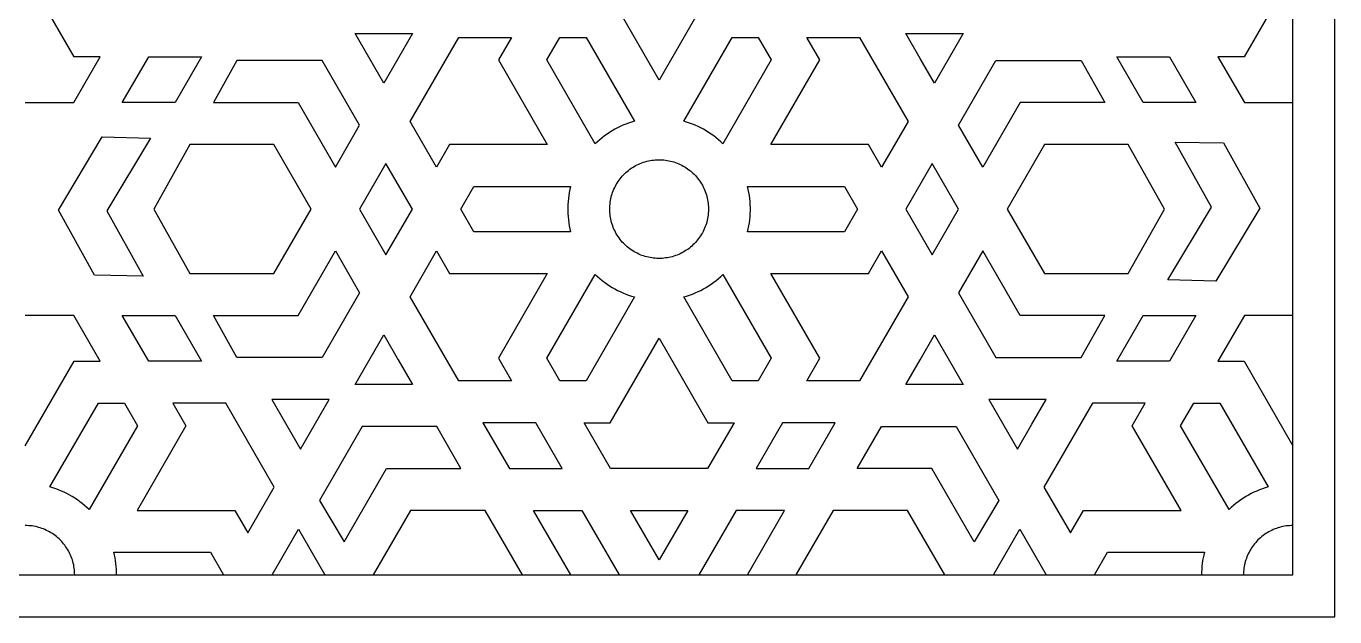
# Model space of a CAD drawing. Header units: millimetres. Extents: x 69 to 506, y 121 to 380.
# Drawn here: x 287.5 to 505.9, y 121.4 to 220 of the extents above; entities that cross this region are included whole.
import ezdxf

# ---------------------------------------------------------------- set-up
doc = ezdxf.new("R2010")
doc.units = ezdxf.units.MM
doc.layers.add('Layer 01', color=1, linetype='Continuous', true_color=0xff0000)

msp = doc.modelspace()

# ---------------------------------------------------------------- linework, layer by layer
at = {"layer": 'Layer 01'}
for p, q in [((505.93, 121.36), (505.93, 379.61)), ((498.93, 128.36), (498.93, 372.61)), ((295.55, 214.83), (287.4, 228.94)), ((498.93, 228.94), (490.78, 214.83)), ((393.16, 210.97), (385.02, 225.09)), ((401.31, 225.09), (393.16, 210.97)), ((342.43, 218.71), (352, 218.71)), ((347.22, 210.43), (342.43, 218.71)), ((352, 218.71), (347.22, 210.43)), ((436.71, 214.57), (434.32, 218.71)), ((434.32, 218.71), (443.89, 218.71)), ((443.89, 218.71), (439.11, 210.43)), ((351.62, 204.05), (359.72, 218.09)), ((359.72, 218.09), (368.53, 218.09)), ((368.53, 218.09), (366.35, 214.31)), ((374.44, 214.31), (376.62, 218.09)), ((376.62, 218.09), (380.97, 218.09)), ((380.97, 218.09), (389.05, 204.1)), ((397.28, 204.1), (405.35, 218.09)), ((405.35, 218.09), (409.71, 218.09)), ((409.71, 218.09), (411.89, 214.31)), ((419.97, 214.31), (417.79, 218.09)), ((417.79, 218.09), (426.6, 218.09)), ((426.6, 218.09), (434.7, 204.05)), ((295.5, 207.2), (299.91, 214.83)), ((299.91, 214.83), (295.55, 214.83)), ((303.58, 207.2), (307.99, 214.83)), ((307.99, 214.83), (316.8, 214.83)), ((316.8, 214.83), (312.39, 207.2)), ((322.72, 214.2), (318.8, 207.2)), ((336.96, 214.2), (322.72, 214.2)), ((343.18, 203.43), (336.96, 214.2)), ((366.35, 214.31), (374.5, 200.2)), ((382.51, 200.33), (374.44, 214.31)), ((411.89, 214.31), (403.81, 200.33)), ((411.82, 200.2), (419.97, 214.31)), ((439.11, 210.43), (436.71, 214.57)), ((443.15, 203.43), (449.37, 214.2)), ((449.37, 214.2), (463.61, 214.2)), ((463.61, 214.2), (467.53, 207.2)), ((473.93, 207.2), (469.53, 214.83)), ((469.53, 214.83), (478.34, 214.83)), ((478.34, 214.83), (482.74, 207.2)), ((490.78, 214.83), (486.42, 214.83)), ((486.42, 214.83), (490.83, 207.2)), ((287.4, 207.2), (295.5, 207.2)), ((312.39, 207.2), (303.58, 207.2)), ((318.8, 207.2), (332.92, 207.2)), ((332.92, 207.2), (339.14, 196.43)), ((453.41, 207.2), (447.19, 196.43)), ((467.53, 207.2), (453.41, 207.2)), ((482.74, 207.2), (473.93, 207.2)), ((490.83, 207.2), (498.93, 207.2)), ((339.14, 196.43), (343.18, 203.43)), ((356.03, 196.43), (351.62, 204.05)), ((386.67, 203.21), (386.21, 202.99)), ((387.13, 203.42), (386.67, 203.21)), ((387.6, 203.61), (387.13, 203.42)), ((388.08, 203.79), (387.6, 203.61)), ((388.56, 203.95), (388.08, 203.79)), ((389.05, 204.1), (388.56, 203.95)), ((397.76, 203.95), (397.28, 204.1)), ((398.25, 203.79), (397.76, 203.95)), ((398.72, 203.61), (398.25, 203.79)), ((399.19, 203.42), (398.72, 203.61)), ((399.66, 203.21), (399.19, 203.42)), ((400.11, 202.99), (399.66, 203.21)), ((434.7, 204.05), (430.3, 196.43)), ((447.19, 196.43), (443.15, 203.43)), ((292.92, 189.27), (300.25, 201.48)), ((300.25, 201.48), (308.27, 201.24)), ((308.27, 201.24), (301, 189.13)), ((383.26, 201.01), (382.88, 200.67)), ((383.65, 201.34), (383.26, 201.01)), ((384.06, 201.65), (383.65, 201.34)), ((384.47, 201.94), (384.06, 201.65)), ((384.89, 202.23), (384.47, 201.94)), ((385.32, 202.49), (384.89, 202.23)), ((385.76, 202.75), (385.32, 202.49)), ((386.21, 202.99), (385.76, 202.75)), ((400.56, 202.75), (400.11, 202.99)), ((401, 202.49), (400.56, 202.75)), ((401.43, 202.23), (401, 202.49)), ((401.86, 201.94), (401.43, 202.23)), ((402.27, 201.65), (401.86, 201.94)), ((402.67, 201.34), (402.27, 201.65)), ((403.06, 201.01), (402.67, 201.34)), ((403.44, 200.67), (403.06, 201.01)), ((314.87, 200.2), (308.84, 189.43)), ((328.87, 200.2), (314.87, 200.2)), ((335.1, 189.43), (328.87, 200.2)), ((358.21, 200.2), (356.03, 196.43)), ((374.5, 200.2), (358.21, 200.2)), ((382.88, 200.67), (382.51, 200.33)), ((403.81, 200.33), (403.44, 200.67)), ((428.12, 200.2), (411.82, 200.2)), ((430.3, 196.43), (428.12, 200.2)), ((457.45, 200.2), (451.23, 189.43)), ((471.45, 200.2), (457.45, 200.2)), ((477.49, 189.43), (471.45, 200.2)), ((485.33, 189.72), (479.29, 200.6)), ((479.29, 200.6), (487.37, 200.46)), ((487.37, 200.46), (493.41, 189.58)), ((347.58, 197.05), (343.18, 189.43)), ((351.99, 189.43), (347.58, 197.05)), ((389, 196.54), (389.25, 196.68)), ((389.25, 196.68), (389.5, 196.81)), ((389.5, 196.81), (389.76, 196.93)), ((389.76, 196.93), (390.02, 197.04)), ((390.02, 197.04), (390.29, 197.15)), ((390.29, 197.15), (390.56, 197.24)), ((390.56, 197.24), (390.83, 197.33)), ((390.83, 197.33), (391.11, 197.4)), ((391.11, 197.4), (391.39, 197.47)), ((391.39, 197.47), (391.67, 197.53)), ((391.67, 197.53), (391.95, 197.57)), ((391.95, 197.57), (392.23, 197.61)), ((392.23, 197.61), (392.52, 197.64)), ((392.52, 197.64), (392.8, 197.66)), ((392.8, 197.66), (393.09, 197.66)), ((393.09, 197.66), (393.37, 197.66)), ((393.37, 197.66), (393.66, 197.65)), ((393.66, 197.65), (393.94, 197.63)), ((393.94, 197.63), (394.23, 197.6)), ((394.23, 197.6), (394.51, 197.55)), ((394.51, 197.55), (394.79, 197.5)), ((394.79, 197.5), (395.07, 197.44)), ((395.07, 197.44), (395.35, 197.37)), ((395.35, 197.37), (395.62, 197.29)), ((395.62, 197.29), (395.89, 197.2)), ((395.89, 197.2), (396.16, 197.1)), ((396.16, 197.1), (396.43, 196.99)), ((396.43, 196.99), (396.69, 196.87)), ((396.69, 196.87), (396.94, 196.75)), ((396.94, 196.75), (397.2, 196.61)), ((397.2, 196.61), (397.44, 196.47)), ((438.74, 197.05), (434.34, 189.43)), ((443.15, 189.43), (438.74, 197.05)), ((386.48, 194.24), (386.65, 194.47)), ((386.65, 194.47), (386.83, 194.69)), ((386.83, 194.69), (387.01, 194.91)), ((387.01, 194.91), (387.21, 195.12)), ((387.21, 195.12), (387.41, 195.32)), ((387.41, 195.32), (387.62, 195.52)), ((387.62, 195.52), (387.83, 195.71)), ((387.83, 195.71), (388.05, 195.89)), ((388.05, 195.89), (388.28, 196.06)), ((388.28, 196.06), (388.52, 196.23)), ((388.52, 196.23), (388.75, 196.39)), ((388.75, 196.39), (389, 196.54)), ((397.44, 196.47), (397.68, 196.31)), ((397.68, 196.31), (397.92, 196.15)), ((397.92, 196.15), (398.15, 195.98)), ((398.15, 195.98), (398.38, 195.81)), ((398.38, 195.81), (398.59, 195.62)), ((398.59, 195.62), (398.81, 195.43)), ((398.81, 195.43), (399.01, 195.23)), ((399.01, 195.23), (399.21, 195.02)), ((399.21, 195.02), (399.4, 194.81)), ((399.4, 194.81), (399.58, 194.59)), ((399.58, 194.59), (399.76, 194.36)), ((399.76, 194.36), (399.93, 194.13)), ((360.07, 189.43), (362.25, 193.2)), ((362.25, 193.2), (378.4, 193.2)), ((378.18, 192.21), (378.1, 191.71)), ((378.28, 192.71), (378.18, 192.21)), ((378.4, 193.2), (378.28, 192.71)), ((385.32, 191.95), (385.41, 192.22)), ((385.41, 192.22), (385.52, 192.49)), ((385.52, 192.49), (385.63, 192.76)), ((385.63, 192.76), (385.75, 193.02)), ((385.75, 193.02), (385.88, 193.27)), ((385.88, 193.27), (386.01, 193.52)), ((386.01, 193.52), (386.16, 193.77)), ((386.16, 193.77), (386.31, 194.01)), ((386.31, 194.01), (386.48, 194.24)), ((399.93, 194.13), (400.09, 193.89)), ((400.09, 193.89), (400.24, 193.65)), ((400.24, 193.65), (400.38, 193.4)), ((400.38, 193.4), (400.51, 193.15)), ((400.51, 193.15), (400.64, 192.89)), ((400.64, 192.89), (400.75, 192.63)), ((400.75, 192.63), (400.86, 192.37)), ((400.86, 192.37), (400.96, 192.1)), ((407.93, 193.2), (424.08, 193.2)), ((408.05, 192.71), (407.93, 193.2)), ((408.15, 192.21), (408.05, 192.71)), ((408.23, 191.71), (408.15, 192.21)), ((424.08, 193.2), (426.26, 189.43)), ((377.94, 190.19), (377.93, 189.68)), ((377.98, 190.7), (377.94, 190.19)), ((378.03, 191.2), (377.98, 190.7)), ((378.1, 191.71), (378.03, 191.2)), ((384.94, 189.99), (384.97, 190.28)), ((384.97, 190.28), (385, 190.56)), ((385, 190.56), (385.05, 190.84)), ((385.05, 190.84), (385.1, 191.13)), ((385.1, 191.13), (385.16, 191.4)), ((385.16, 191.4), (385.24, 191.68)), ((385.24, 191.68), (385.32, 191.95)), ((400.96, 192.1), (401.05, 191.83)), ((401.05, 191.83), (401.12, 191.55)), ((401.12, 191.55), (401.19, 191.27)), ((401.19, 191.27), (401.25, 190.99)), ((401.25, 190.99), (401.3, 190.71)), ((401.3, 190.71), (401.34, 190.43)), ((401.34, 190.43), (401.37, 190.14)), ((401.37, 190.14), (401.39, 189.86)), ((408.3, 191.2), (408.23, 191.71)), ((408.35, 190.7), (408.3, 191.2)), ((408.38, 190.19), (408.35, 190.7)), ((408.4, 189.68), (408.38, 190.19)), ((298.95, 178.39), (292.92, 189.27)), ((301, 189.13), (307.04, 178.25)), ((308.84, 189.43), (314.87, 178.65)), ((328.87, 178.65), (335.1, 189.43)), ((343.18, 189.43), (347.58, 181.8)), ((347.58, 181.8), (351.99, 189.43)), ((362.25, 185.65), (360.07, 189.43)), ((377.93, 189.68), (377.93, 189.17)), ((377.93, 189.17), (377.94, 188.66)), ((377.94, 188.66), (377.98, 188.16)), ((377.98, 188.16), (378.03, 187.65)), ((384.92, 189.42), (384.93, 189.71)), ((384.93, 189.14), (384.92, 189.42)), ((384.93, 189.71), (384.94, 189.99)), ((384.94, 188.85), (384.93, 189.14)), ((384.97, 188.57), (384.94, 188.85)), ((385, 188.28), (384.97, 188.57)), ((385.05, 188), (385, 188.28)), ((385.1, 187.72), (385.05, 188)), ((401.25, 187.87), (401.19, 187.59)), ((401.3, 188.15), (401.25, 187.87)), ((401.34, 188.43), (401.3, 188.15)), ((401.37, 188.72), (401.34, 188.43)), ((401.39, 189), (401.37, 188.72)), ((401.39, 189.86), (401.4, 189.57)), ((401.4, 189.29), (401.39, 189)), ((401.4, 189.57), (401.4, 189.29)), ((408.3, 187.65), (408.35, 188.16)), ((408.35, 188.16), (408.38, 188.66)), ((408.38, 188.66), (408.4, 189.17)), ((408.4, 189.17), (408.4, 189.68)), ((426.26, 189.43), (424.08, 185.65)), ((434.34, 189.43), (438.74, 181.8)), ((438.74, 181.8), (443.15, 189.43)), ((451.23, 189.43), (457.45, 178.65)), ((471.45, 178.65), (477.49, 189.43)), ((478.06, 177.61), (485.33, 189.72)), ((493.41, 189.58), (486.08, 177.37)), ((378.4, 185.65), (362.25, 185.65)), ((378.03, 187.65), (378.1, 187.15)), ((378.1, 187.15), (378.18, 186.64)), ((378.18, 186.64), (378.28, 186.15)), ((378.28, 186.15), (378.4, 185.65)), ((385.17, 187.44), (385.1, 187.72)), ((385.24, 187.16), (385.17, 187.44)), ((385.32, 186.89), (385.24, 187.16)), ((385.42, 186.62), (385.32, 186.89)), ((385.52, 186.35), (385.42, 186.62)), ((385.63, 186.09), (385.52, 186.35)), ((385.75, 185.83), (385.63, 186.09)), ((385.88, 185.57), (385.75, 185.83)), ((400.52, 185.71), (400.38, 185.46)), ((400.64, 185.97), (400.52, 185.71)), ((400.76, 186.23), (400.64, 185.97)), ((400.86, 186.49), (400.76, 186.23)), ((400.96, 186.76), (400.86, 186.49)), ((401.05, 187.03), (400.96, 186.76)), ((401.13, 187.31), (401.05, 187.03)), ((401.19, 187.59), (401.13, 187.31)), ((407.93, 185.65), (408.05, 186.15)), ((424.08, 185.65), (407.93, 185.65)), ((408.05, 186.15), (408.15, 186.64)), ((408.15, 186.64), (408.23, 187.15)), ((408.23, 187.15), (408.3, 187.65)), ((386.02, 185.32), (385.88, 185.57)), ((386.16, 185.08), (386.02, 185.32)), ((386.32, 184.84), (386.16, 185.08)), ((386.48, 184.6), (386.32, 184.84)), ((386.65, 184.37), (386.48, 184.6)), ((386.83, 184.15), (386.65, 184.37)), ((387.02, 183.93), (386.83, 184.15)), ((387.21, 183.72), (387.02, 183.93)), ((387.42, 183.52), (387.21, 183.72)), ((387.62, 183.33), (387.42, 183.52)), ((399.02, 183.63), (398.81, 183.43)), ((399.22, 183.83), (399.02, 183.63)), ((399.41, 184.05), (399.22, 183.83)), ((399.59, 184.27), (399.41, 184.05)), ((399.76, 184.49), (399.59, 184.27)), ((399.93, 184.73), (399.76, 184.49)), ((400.09, 184.96), (399.93, 184.73)), ((400.24, 185.21), (400.09, 184.96)), ((400.38, 185.46), (400.24, 185.21)), ((332.92, 171.65), (339.14, 182.43)), ((339.14, 182.43), (343.18, 175.43)), ((351.62, 174.8), (356.03, 182.43)), ((356.03, 182.43), (358.21, 178.65)), ((387.84, 183.14), (387.62, 183.33)), ((388.06, 182.96), (387.84, 183.14)), ((388.29, 182.78), (388.06, 182.96)), ((388.52, 182.62), (388.29, 182.78)), ((388.76, 182.46), (388.52, 182.62)), ((389.01, 182.31), (388.76, 182.46)), ((389.26, 182.17), (389.01, 182.31)), ((389.51, 182.04), (389.26, 182.17)), ((389.77, 181.92), (389.51, 182.04)), ((390.03, 181.81), (389.77, 181.92)), ((390.3, 181.7), (390.03, 181.81)), ((390.57, 181.61), (390.3, 181.7)), ((390.84, 181.52), (390.57, 181.61)), ((391.12, 181.44), (390.84, 181.52)), ((391.39, 181.38), (391.12, 181.44)), ((391.67, 181.32), (391.39, 181.38)), ((391.96, 181.28), (391.67, 181.32)), ((392.24, 181.24), (391.96, 181.28)), ((394.52, 181.3), (394.24, 181.26)), ((394.8, 181.35), (394.52, 181.3)), ((395.08, 181.41), (394.8, 181.35)), ((395.36, 181.48), (395.08, 181.41)), ((395.63, 181.56), (395.36, 181.48)), ((395.9, 181.66), (395.63, 181.56)), ((396.17, 181.75), (395.9, 181.66)), ((396.44, 181.86), (396.17, 181.75)), ((396.7, 181.98), (396.44, 181.86)), ((396.95, 182.11), (396.7, 181.98)), ((397.2, 182.25), (396.95, 182.11)), ((397.45, 182.39), (397.2, 182.25)), ((397.69, 182.54), (397.45, 182.39)), ((397.93, 182.7), (397.69, 182.54)), ((398.16, 182.87), (397.93, 182.7)), ((398.38, 183.05), (398.16, 182.87)), ((398.6, 183.24), (398.38, 183.05)), ((398.81, 183.43), (398.6, 183.24)), ((428.12, 178.65), (430.3, 182.43)), ((430.3, 182.43), (434.7, 174.8)), ((447.19, 182.43), (443.15, 175.43)), ((453.41, 171.65), (447.19, 182.43)), ((392.52, 181.21), (392.24, 181.24)), ((392.81, 181.19), (392.52, 181.21)), ((393.1, 181.19), (392.81, 181.19)), ((393.38, 181.19), (393.1, 181.19)), ((393.67, 181.2), (393.38, 181.19)), ((393.95, 181.22), (393.67, 181.2)), ((394.24, 181.26), (393.95, 181.22)), ((307.04, 178.25), (298.95, 178.39)), ((314.87, 178.65), (328.87, 178.65)), ((358.21, 178.65), (374.5, 178.65)), ((374.5, 178.65), (366.35, 164.54)), ((374.44, 164.54), (382.51, 178.53)), ((382.51, 178.53), (382.88, 178.18)), ((382.88, 178.18), (383.26, 177.84)), ((383.26, 177.84), (383.65, 177.52)), ((383.65, 177.52), (384.06, 177.21)), ((384.06, 177.21), (384.47, 176.91)), ((384.47, 176.91), (384.89, 176.63)), ((401.43, 176.63), (401.86, 176.91)), ((401.86, 176.91), (402.27, 177.21)), ((402.27, 177.21), (402.67, 177.52)), ((402.67, 177.52), (403.06, 177.84)), ((403.06, 177.84), (403.44, 178.18)), ((403.44, 178.18), (403.81, 178.53)), ((403.81, 178.53), (411.89, 164.54)), ((419.97, 164.54), (411.82, 178.65)), ((411.82, 178.65), (428.12, 178.65)), ((457.45, 178.65), (471.45, 178.65)), ((486.08, 177.37), (478.06, 177.61)), ((343.18, 175.43), (336.96, 164.65)), ((359.72, 160.77), (351.62, 174.8)), ((389.05, 174.75), (380.97, 160.77)), ((384.89, 176.63), (385.32, 176.36)), ((385.32, 176.36), (385.76, 176.1)), ((385.76, 176.1), (386.21, 175.86)), ((386.21, 175.86), (386.67, 175.64)), ((386.67, 175.64), (387.13, 175.43)), ((387.13, 175.43), (387.6, 175.24)), ((387.6, 175.24), (388.08, 175.06)), ((388.08, 175.06), (388.56, 174.9)), ((388.56, 174.9), (389.05, 174.75)), ((397.28, 174.75), (397.76, 174.9)), ((405.35, 160.77), (397.28, 174.75)), ((397.76, 174.9), (398.25, 175.06)), ((398.25, 175.06), (398.72, 175.24)), ((398.72, 175.24), (399.19, 175.43)), ((399.19, 175.43), (399.66, 175.64)), ((399.66, 175.64), (400.11, 175.86)), ((400.11, 175.86), (400.56, 176.1)), ((400.56, 176.1), (401, 176.36)), ((401, 176.36), (401.43, 176.63)), ((434.7, 174.8), (426.6, 160.77)), ((443.15, 175.43), (449.37, 164.65)), ((295.5, 171.65), (287.4, 171.65)), ((299.91, 164.02), (295.5, 171.65)), ((307.99, 164.02), (303.58, 171.65)), ((303.58, 171.65), (312.39, 171.65)), ((312.39, 171.65), (316.8, 164.02)), ((318.8, 171.65), (332.92, 171.65)), ((322.72, 164.65), (318.8, 171.65)), ((467.53, 171.65), (453.41, 171.65)), ((463.61, 164.65), (467.53, 171.65)), ((469.53, 164.02), (473.93, 171.65)), ((473.93, 171.65), (482.74, 171.65)), ((482.74, 171.65), (478.34, 164.02)), ((490.83, 171.65), (486.42, 164.02)), ((498.93, 171.65), (490.83, 171.65)), ((342.43, 160.14), (347.22, 168.43)), ((347.22, 168.43), (349.61, 164.28)), ((436.71, 164.28), (439.11, 168.43)), ((439.11, 168.43), (443.89, 160.14)), ((385.02, 153.77), (393.16, 167.88)), ((393.16, 167.88), (401.31, 153.77)), ((287.4, 149.91), (295.55, 164.02)), ((295.55, 164.02), (299.91, 164.02)), ((316.8, 164.02), (307.99, 164.02)), ((336.96, 164.65), (322.72, 164.65)), ((349.61, 164.28), (352, 160.14)), ((366.35, 164.54), (368.53, 160.77)), ((376.62, 160.77), (374.44, 164.54)), ((411.89, 164.54), (409.71, 160.77)), ((417.79, 160.77), (419.97, 164.54)), ((434.32, 160.14), (436.71, 164.28)), ((449.37, 164.65), (463.61, 164.65)), ((478.34, 164.02), (469.53, 164.02)), ((486.42, 164.02), (490.78, 164.02)), ((490.78, 164.02), (498.93, 149.91)), ((352, 160.14), (342.43, 160.14)), ((368.53, 160.77), (359.72, 160.77)), ((380.97, 160.77), (376.62, 160.77)), ((409.71, 160.77), (405.35, 160.77)), ((426.6, 160.77), (417.79, 160.77)), ((443.89, 160.14), (434.32, 160.14)), ((338.13, 157.65), (328.56, 157.65)), ((328.56, 157.65), (333.34, 149.36)), ((333.34, 149.36), (338.13, 157.65)), ((448.2, 157.65), (452.98, 149.36)), ((457.77, 157.65), (448.2, 157.65)), ((455.38, 153.51), (457.77, 157.65)), ((291.51, 143.04), (299.59, 157.02)), ((299.59, 157.02), (303.95, 157.02)), ((303.95, 157.02), (306.13, 153.25)), ((320.84, 157.02), (312.03, 157.02)), ((312.03, 157.02), (314.21, 153.25)), ((328.94, 142.99), (320.84, 157.02)), ((465.49, 157.02), (457.39, 142.99)), ((474.3, 157.02), (465.49, 157.02)), ((472.12, 153.25), (474.3, 157.02)), ((480.2, 153.25), (482.38, 157.02)), ((482.38, 157.02), (486.74, 157.02)), ((486.74, 157.02), (494.81, 143.04)), ((306.13, 153.25), (298.05, 139.26)), ((314.21, 153.25), (306.06, 139.14)), ((343.61, 153.14), (336.48, 140.8)), ((356.05, 153.14), (343.61, 153.14)), ((360.09, 146.14), (356.05, 153.14)), ((372.58, 153.77), (363.77, 153.77)), ((363.77, 153.77), (368.17, 146.14)), ((376.98, 146.14), (372.58, 153.77)), ((385.06, 146.14), (380.66, 153.77)), ((380.66, 153.77), (385.02, 153.77)), ((405.67, 153.77), (401.26, 146.14)), ((401.31, 153.77), (405.67, 153.77)), ((413.75, 153.77), (409.35, 146.14)), ((422.56, 153.77), (413.75, 153.77)), ((418.16, 146.14), (422.56, 153.77)), ((426.24, 146.14), (430.28, 153.14)), ((430.28, 153.14), (442.72, 153.14)), ((442.72, 153.14), (449.84, 140.8)), ((452.98, 149.36), (455.38, 153.51)), ((480.26, 139.14), (472.12, 153.25)), ((488.28, 139.26), (480.2, 153.25)), ((340.59, 133.91), (347.65, 146.14)), ((347.65, 146.14), (360.09, 146.14)), ((368.17, 146.14), (376.98, 146.14)), ((401.26, 146.14), (385.06, 146.14)), ((409.35, 146.14), (418.16, 146.14)), ((438.68, 146.14), (426.24, 146.14)), ((445.74, 133.91), (438.68, 146.14)), ((292, 142.89), (291.51, 143.04)), ((292.48, 142.73), (292, 142.89)), ((292.96, 142.55), (292.48, 142.73)), ((293.43, 142.36), (292.96, 142.55)), ((293.89, 142.15), (293.43, 142.36)), ((294.35, 141.93), (293.89, 142.15)), ((324.53, 135.36), (328.94, 142.99)), ((457.39, 142.99), (461.79, 135.36)), ((492.43, 142.15), (491.98, 141.93)), ((492.9, 142.36), (492.43, 142.15)), ((493.37, 142.55), (492.9, 142.36)), ((493.84, 142.73), (493.37, 142.55)), ((494.32, 142.89), (493.84, 142.73)), ((494.81, 143.04), (494.32, 142.89)), ((294.8, 141.69), (294.35, 141.93)), ((295.24, 141.43), (294.8, 141.69)), ((295.67, 141.16), (295.24, 141.43)), ((296.09, 140.88), (295.67, 141.16)), ((296.51, 140.58), (296.09, 140.88)), ((296.91, 140.27), (296.51, 140.58)), ((297.3, 139.95), (296.91, 140.27)), ((297.68, 139.61), (297.3, 139.95)), ((336.48, 140.8), (340.59, 133.91)), ((449.84, 140.8), (445.74, 133.91)), ((489.03, 139.95), (488.64, 139.61)), ((489.42, 140.27), (489.03, 139.95)), ((489.82, 140.58), (489.42, 140.27)), ((490.23, 140.88), (489.82, 140.58)), ((490.66, 141.16), (490.23, 140.88)), ((491.09, 141.43), (490.66, 141.16)), ((491.53, 141.69), (491.09, 141.43)), ((491.98, 141.93), (491.53, 141.69)), ((298.05, 139.26), (297.68, 139.61)), ((306.06, 139.14), (322.36, 139.14)), ((322.36, 139.14), (324.53, 135.36)), ((351.69, 139.14), (345.47, 128.36)), ((364.13, 139.14), (351.69, 139.14)), ((370.35, 128.36), (364.13, 139.14)), ((378.43, 128.36), (372.21, 139.14)), ((372.21, 139.14), (380.29, 139.14)), ((380.29, 139.14), (386.52, 128.36)), ((393.16, 130.85), (388.38, 139.14)), ((388.38, 139.14), (397.95, 139.14)), ((397.95, 139.14), (393.16, 130.85)), ((406.03, 139.14), (399.81, 128.36)), ((414.11, 139.14), (406.03, 139.14)), ((407.89, 128.36), (414.11, 139.14)), ((422.2, 139.14), (415.98, 128.36)), ((434.64, 139.14), (422.2, 139.14)), ((440.86, 128.36), (434.64, 139.14)), ((461.79, 135.36), (463.97, 139.14)), ((463.97, 139.14), (480.26, 139.14)), ((488.64, 139.61), (488.28, 139.26)), ((287.68, 136.6), (287.4, 136.6)), ((287.96, 136.58), (287.68, 136.6)), ((288.24, 136.56), (287.96, 136.58)), ((288.52, 136.53), (288.24, 136.56)), ((288.8, 136.48), (288.52, 136.53)), ((289.08, 136.43), (288.8, 136.48)), ((289.35, 136.37), (289.08, 136.43)), ((289.62, 136.3), (289.35, 136.37)), ((289.89, 136.22), (289.62, 136.3)), ((290.16, 136.13), (289.89, 136.22)), ((290.42, 136.03), (290.16, 136.13)), ((290.68, 135.92), (290.42, 136.03)), ((290.94, 135.8), (290.68, 135.92)), ((291.19, 135.68), (290.94, 135.8)), ((291.44, 135.55), (291.19, 135.68)), ((291.68, 135.4), (291.44, 135.55)), ((291.92, 135.25), (291.68, 135.4)), ((328.58, 128.36), (332.98, 135.99)), ((332.98, 135.99), (337.39, 128.36)), ((448.94, 128.36), (453.35, 135.99)), ((453.35, 135.99), (457.75, 128.36)), ((494.65, 135.4), (494.41, 135.25)), ((494.89, 135.55), (494.65, 135.4)), ((495.14, 135.68), (494.89, 135.55)), ((495.39, 135.8), (495.14, 135.68)), ((495.64, 135.92), (495.39, 135.8)), ((495.9, 136.03), (495.64, 135.92)), ((496.17, 136.13), (495.9, 136.03)), ((496.43, 136.22), (496.17, 136.13)), ((496.7, 136.3), (496.43, 136.22)), ((496.98, 136.37), (496.7, 136.3)), ((497.25, 136.43), (496.98, 136.37)), ((497.53, 136.48), (497.25, 136.43)), ((497.8, 136.53), (497.53, 136.48)), ((498.08, 136.56), (497.8, 136.53)), ((498.36, 136.58), (498.08, 136.56)), ((498.64, 136.6), (498.36, 136.58)), ((498.93, 136.6), (498.64, 136.6)), ((292.15, 135.09), (291.92, 135.25)), ((292.38, 134.93), (292.15, 135.09)), ((292.6, 134.75), (292.38, 134.93)), ((292.81, 134.57), (292.6, 134.75)), ((293.02, 134.39), (292.81, 134.57)), ((293.23, 134.19), (293.02, 134.39)), ((293.42, 133.99), (293.23, 134.19)), ((293.61, 133.78), (293.42, 133.99)), ((293.79, 133.56), (293.61, 133.78)), ((293.97, 133.34), (293.79, 133.56)), ((294.13, 133.11), (293.97, 133.34)), ((492.36, 133.34), (492.19, 133.11)), ((492.53, 133.56), (492.36, 133.34)), ((492.72, 133.78), (492.53, 133.56)), ((492.9, 133.99), (492.72, 133.78)), ((493.1, 134.19), (492.9, 133.99)), ((493.3, 134.39), (493.1, 134.19)), ((493.51, 134.57), (493.3, 134.39)), ((493.73, 134.75), (493.51, 134.57)), ((493.95, 134.93), (493.73, 134.75)), ((494.17, 135.09), (493.95, 134.93)), ((494.41, 135.25), (494.17, 135.09)), ((294.29, 132.88), (294.13, 133.11)), ((294.44, 132.64), (294.29, 132.88)), ((294.58, 132.4), (294.44, 132.64)), ((294.72, 132.15), (294.58, 132.4)), ((294.84, 131.9), (294.72, 132.15)), ((294.96, 131.65), (294.84, 131.9)), ((295.06, 131.39), (294.96, 131.65)), ((295.16, 131.12), (295.06, 131.39)), ((295.25, 130.86), (295.16, 131.12)), ((302.28, 131.67), (302.16, 132.14)), ((302.16, 132.14), (318.31, 132.14)), ((302.37, 131.21), (302.28, 131.67)), ((302.45, 130.74), (302.37, 131.21)), ((318.31, 132.14), (320.49, 128.36)), ((465.83, 128.36), (468.01, 132.14)), ((468.01, 132.14), (484.16, 132.14)), ((483.95, 131.21), (483.87, 130.74)), ((484.05, 131.67), (483.95, 131.21)), ((484.16, 132.14), (484.05, 131.67)), ((491.16, 131.12), (491.07, 130.86)), ((491.26, 131.39), (491.16, 131.12)), ((491.37, 131.65), (491.26, 131.39)), ((491.49, 131.9), (491.37, 131.65)), ((491.61, 132.15), (491.49, 131.9)), ((491.74, 132.4), (491.61, 132.15)), ((491.89, 132.64), (491.74, 132.4)), ((492.04, 132.88), (491.89, 132.64)), ((492.19, 133.11), (492.04, 132.88)), ((295.33, 130.59), (295.25, 130.86)), ((295.41, 130.31), (295.33, 130.59)), ((295.47, 130.04), (295.41, 130.31)), ((295.52, 129.76), (295.47, 130.04)), ((295.56, 129.49), (295.52, 129.76)), ((295.6, 129.21), (295.56, 129.49)), ((295.62, 128.93), (295.6, 129.21)), ((295.63, 128.64), (295.62, 128.93)), ((302.52, 130.27), (302.45, 130.74)), ((302.57, 129.79), (302.52, 130.27)), ((302.61, 129.32), (302.57, 129.79)), ((302.63, 128.84), (302.61, 129.32)), ((483.72, 129.32), (483.69, 128.84)), ((483.75, 129.79), (483.72, 129.32)), ((483.81, 130.27), (483.75, 129.79)), ((483.87, 130.74), (483.81, 130.27)), ((490.71, 128.93), (490.69, 128.64)), ((490.73, 129.21), (490.71, 128.93)), ((490.76, 129.49), (490.73, 129.21)), ((490.81, 129.76), (490.76, 129.49)), ((490.86, 130.04), (490.81, 129.76)), ((490.92, 130.31), (490.86, 130.04)), ((490.99, 130.59), (490.92, 130.31)), ((491.07, 130.86), (490.99, 130.59)), ((75.87, 128.36), (498.93, 128.36)), ((295.64, 128.36), (295.63, 128.64)), ((302.64, 128.36), (302.63, 128.84)), ((483.69, 128.84), (483.69, 128.36)), ((490.69, 128.64), (490.69, 128.36)), ((68.87, 121.36), (505.93, 121.36))]:
    msp.add_line(p, q, dxfattribs=at)

doc.saveas('drawing.dxf')
